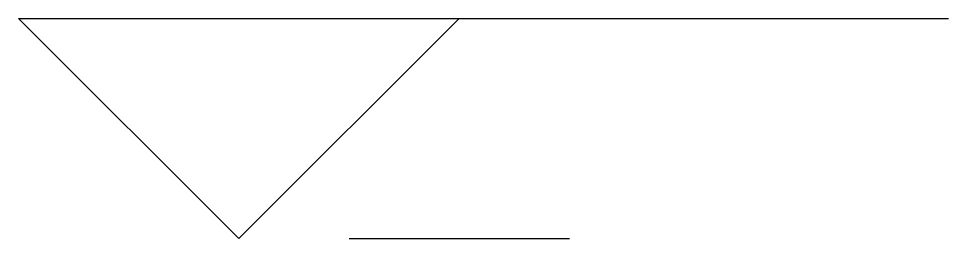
# Model space of a CAD drawing. Header units: millimetres. Extents: x -300 to 966, y -1 to 299.
import ezdxf

# ---------------------------------------------------------------- set-up
doc = ezdxf.new("R2010")
doc.units = ezdxf.units.MM

msp = doc.modelspace()

# ---------------------------------------------------------------- linework, layer by layer
at = {"color": 4}
for p, q in [((0.4, -0.9), (-299.6, 299.1)), ((-299.6, 299.1), (966.4, 299.1)), ((0.4, -0.9), (300.4, 299.1)), ((150.4, -0.9), (450.4, -0.9))]:
    msp.add_line(p, q, dxfattribs=at)

doc.saveas('drawing.dxf')
